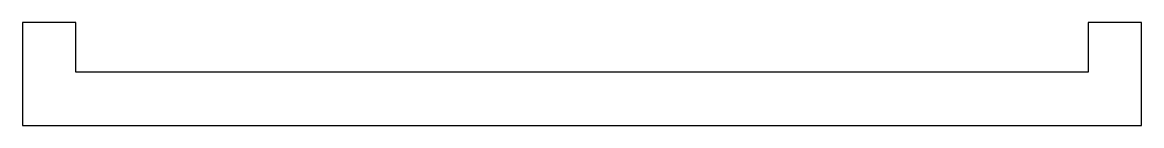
# Model space of a CAD drawing. Header units: millimetres. Extents: x -22.5 to 22.5, y -2.1 to 2.1.
import ezdxf

# ---------------------------------------------------------------- set-up
doc = ezdxf.new("R2010")
doc.units = ezdxf.units.MM
doc.layers.get('0').update_dxf_attribs({"linetype": 'CONTINUOUS'})

msp = doc.modelspace()

# ---------------------------------------------------------------- linework, layer by layer
for p, q in [((-20.373, 2.075), (-22.523, 2.075)), ((-22.523, 2.075), (-22.523, -2.075)), ((-20.373, 0.075), (-20.373, 2.075)), ((22.522, 2.075), (20.373, 2.075)), ((20.373, 2.075), (20.373, 0.075)), ((22.522, 0.075), (22.522, 2.075)), ((20.373, 0.075), (-20.373, 0.075)), ((22.523, 0.075), (22.522, 0.075)), ((22.523, -2.075), (22.523, 0.075)), ((-22.523, -2.075), (22.523, -2.075))]:
    msp.add_line(p, q)

doc.saveas('drawing.dxf')
